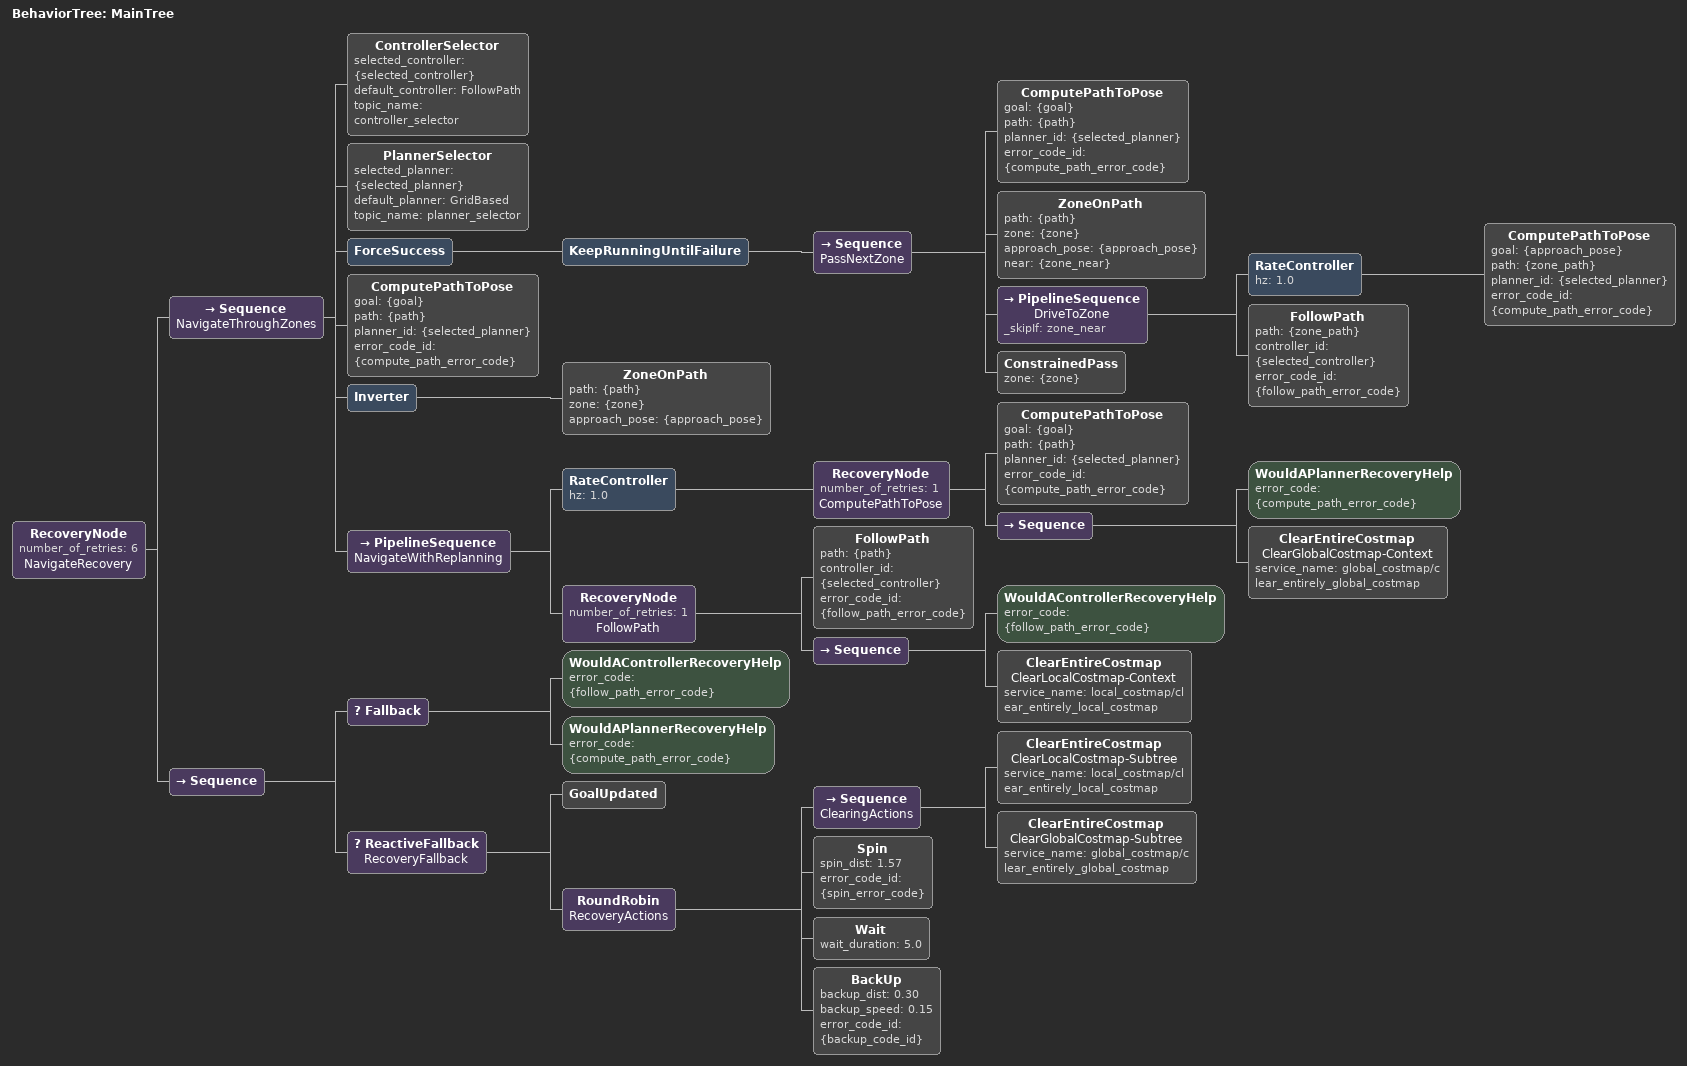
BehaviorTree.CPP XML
<!-- Jazzy's navigate_to_pose_w_replanning_and_recovery.xml, passing each zone on the way first -->
<root BTCPP_format="4" main_tree_to_execute="MainTree">
  <BehaviorTree ID="MainTree">
    <RecoveryNode number_of_retries="6" name="NavigateRecovery">
      <Sequence name="NavigateThroughZones">
        <ControllerSelector selected_controller="{selected_controller}" default_controller="FollowPath" topic_name="controller_selector"/>
        <PlannerSelector selected_planner="{selected_planner}" default_planner="GridBased" topic_name="planner_selector"/>
        <ForceSuccess>
          <KeepRunningUntilFailure>
            <Sequence name="PassNextZone">
              <ComputePathToPose goal="{goal}" path="{path}" planner_id="{selected_planner}" error_code_id="{compute_path_error_code}"/>
              <ZoneOnPath path="{path}" zone="{zone}" approach_pose="{approach_pose}" near="{zone_near}"/>
              <!-- close to the door already: ConstrainedPass aligns from here, nav2 would not fit -->
              <PipelineSequence name="DriveToZone" _skipIf="zone_near">
                <RateController hz="1.0">
                  <ComputePathToPose goal="{approach_pose}" path="{zone_path}" planner_id="{selected_planner}" error_code_id="{compute_path_error_code}"/>
                </RateController>
                <FollowPath path="{zone_path}" controller_id="{selected_controller}" error_code_id="{follow_path_error_code}"/>
              </PipelineSequence>
              <ConstrainedPass zone="{zone}"/>
            </Sequence>
          </KeepRunningUntilFailure>
        </ForceSuccess>
        <!-- a zone still on the way means its pass failed -->
        <ComputePathToPose goal="{goal}" path="{path}" planner_id="{selected_planner}" error_code_id="{compute_path_error_code}"/>
        <Inverter>
          <ZoneOnPath path="{path}" zone="{zone}" approach_pose="{approach_pose}"/>
        </Inverter>
        <PipelineSequence name="NavigateWithReplanning">
          <RateController hz="1.0">
            <RecoveryNode number_of_retries="1" name="ComputePathToPose">
              <ComputePathToPose goal="{goal}" path="{path}" planner_id="{selected_planner}" error_code_id="{compute_path_error_code}"/>
              <Sequence>
                <WouldAPlannerRecoveryHelp error_code="{compute_path_error_code}"/>
                <ClearEntireCostmap name="ClearGlobalCostmap-Context" service_name="global_costmap/clear_entirely_global_costmap"/>
              </Sequence>
            </RecoveryNode>
          </RateController>
          <RecoveryNode number_of_retries="1" name="FollowPath">
            <FollowPath path="{path}" controller_id="{selected_controller}" error_code_id="{follow_path_error_code}"/>
            <Sequence>
              <WouldAControllerRecoveryHelp error_code="{follow_path_error_code}"/>
              <ClearEntireCostmap name="ClearLocalCostmap-Context" service_name="local_costmap/clear_entirely_local_costmap"/>
            </Sequence>
          </RecoveryNode>
        </PipelineSequence>
      </Sequence>
      <Sequence>
        <Fallback>
          <WouldAControllerRecoveryHelp error_code="{follow_path_error_code}"/>
          <WouldAPlannerRecoveryHelp error_code="{compute_path_error_code}"/>
        </Fallback>
        <ReactiveFallback name="RecoveryFallback">
          <GoalUpdated/>
          <RoundRobin name="RecoveryActions">
            <Sequence name="ClearingActions">
              <ClearEntireCostmap name="ClearLocalCostmap-Subtree" service_name="local_costmap/clear_entirely_local_costmap"/>
              <ClearEntireCostmap name="ClearGlobalCostmap-Subtree" service_name="global_costmap/clear_entirely_global_costmap"/>
            </Sequence>
            <Spin spin_dist="1.57" error_code_id="{spin_error_code}"/>
            <Wait wait_duration="5.0"/>
            <BackUp backup_dist="0.30" backup_speed="0.15" error_code_id="{backup_code_id}"/>
          </RoundRobin>
        </ReactiveFallback>
      </Sequence>
    </RecoveryNode>
  </BehaviorTree>
</root>
